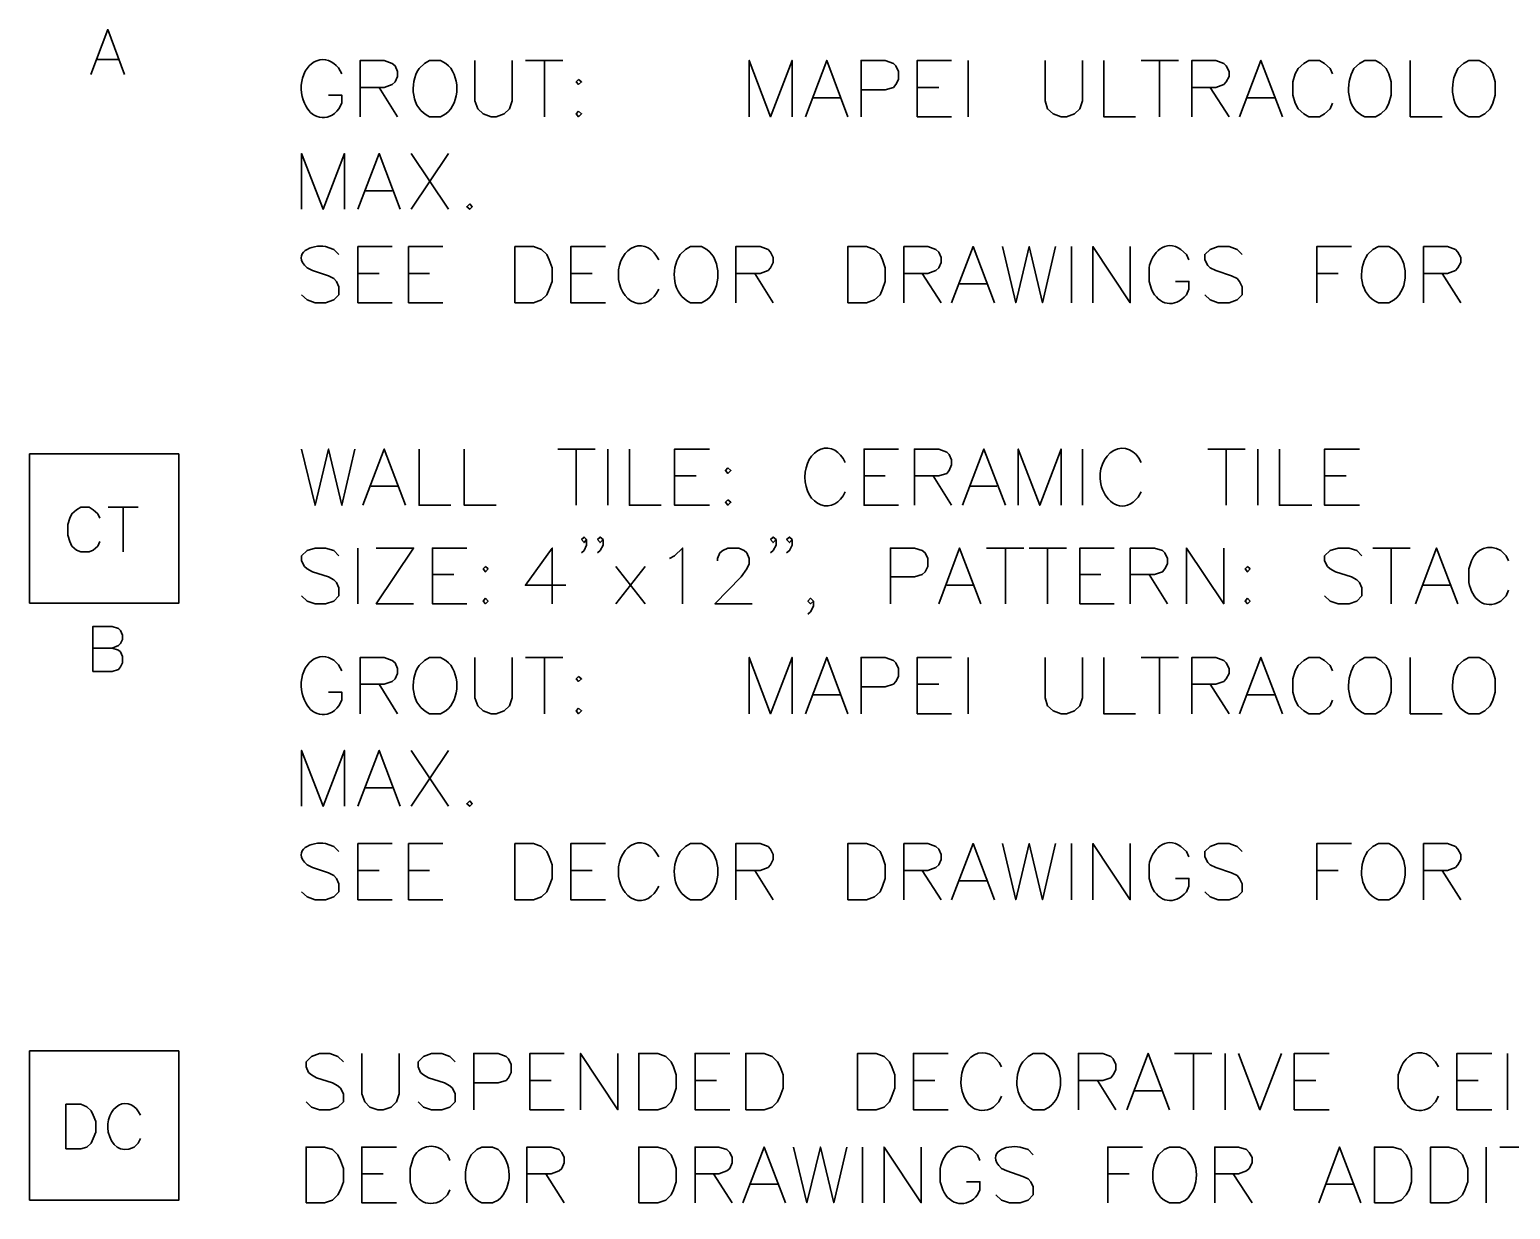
# Model space of a CAD drawing. Header units: inches. Extents: x 5 to 516, y -193 to 129.
# Drawn here: x 459.18 to 472.41, y 58.32 to 68.86 of the extents above; entities that cross this region are included whole.
import ezdxf

# ---------------------------------------------------------------- set-up
doc = ezdxf.new("R2010")
doc.units = ezdxf.units.IN
doc.header["$MEASUREMENT"] = 0
doc.layers.add('PDF9_Geometry', color=7, linetype='Continuous')

msp = doc.modelspace()

# ---------------------------------------------------------------- linework, layer by layer
at = {"layer": 'PDF9_Geometry', "lineweight": 35}
for points in [[(459.7250648, 68.4583326), (459.8761759, 68.8583325), (460.027287, 68.4583326)], [(459.7828447, 68.5916695), (459.9739558, 68.5916695)], [(462.133955, 68.0805566), (462.133955, 68.5827788), (462.3472883, 68.5827788), (462.4183994, 68.5561121), (462.4450661, 68.5338899), (462.4672883, 68.485001), (462.4672883, 68.4405566), (462.4450661, 68.3916677), (462.4183994, 68.3694455), (462.3472883, 68.3427788), (462.133955, 68.3427788)], [(462.8983991, 68.5561143), (462.8495102, 68.582781), (462.7517325, 68.582781), (462.707288, 68.5561143), (462.6583991, 68.5116699)], [(463.1561763, 68.582781), (463.1561763, 68.222781), (463.1828429, 68.1516699), (463.2317318, 68.1072254), (463.3028429, 68.0805588), (463.3472874, 68.0805588), (463.4183985, 68.1072254), (463.4672874, 68.1516699), (463.4895096, 68.222781), (463.4895096, 68.582781)], [(463.6095092, 68.582781), (463.9428425, 68.582781)], [(463.7784003, 68.582781), (463.7784003, 68.0805588)], [(465.6095091, 68.0805566), (465.6095091, 68.5827788), (465.8006202, 68.0805566), (465.9917313, 68.5827788), (465.9917313, 68.0805566)], [(466.1117335, 68.0805566), (466.3028446, 68.5827788), (466.4895112, 68.0805566)], [(466.609509, 68.0805566), (466.609509, 68.5827788), (466.8228424, 68.5827788), (466.8983979, 68.5561121), (466.9206201, 68.5338899), (466.9428424, 68.485001), (466.9428424, 68.4138899), (466.9206201, 68.3694455), (466.8983979, 68.3427788), (466.8228424, 68.3205566), (466.609509, 68.3205566)], [(467.4184001, 68.0805566), (467.1117334, 68.0805566), (467.1117334, 68.5827788), (467.4184001, 68.5827788)], [(467.5650664, 68.582781), (467.5650664, 68.0805588)], [(468.2539543, 68.582781), (468.2539543, 68.222781), (468.2761765, 68.1516699), (468.3250654, 68.1072254), (468.3961765, 68.0805588), (468.4450654, 68.0805588), (468.5161765, 68.1072254), (468.5650654, 68.1516699), (468.5872876, 68.222781), (468.5872876, 68.582781)], [(468.7784, 68.582781), (468.7784, 68.0805588), (469.0628444, 68.0805588)], [(469.1117333, 68.582781), (469.4450666, 68.582781)], [(469.2761756, 68.582781), (469.2761756, 68.0805588)], [(469.5650662, 68.0805566), (469.5650662, 68.5827788), (469.7783996, 68.5827788), (469.8495107, 68.5561121), (469.8717329, 68.5338899), (469.8983996, 68.485001), (469.8983996, 68.4405566), (469.8717329, 68.3916677), (469.8495107, 68.3694455), (469.7783996, 68.3427788), (469.5650662, 68.3427788)], [(469.9917336, 68.0805566), (470.1828447, 68.5827788), (470.3739558, 68.0805566)], [(470.8228425, 68.4627813), (470.8006203, 68.5116702), (470.7517314, 68.5561147), (470.707287, 68.5827813), (470.6095092, 68.5827813), (470.5650647, 68.5561147), (470.5161759, 68.5116702), (470.4895092, 68.4627813), (470.467287, 68.3916702), (470.467287, 68.2716702), (470.4895092, 68.2005591), (470.5161759, 68.1516703), (470.5650647, 68.1072258), (470.6095092, 68.0805591), (470.707287, 68.0805591), (470.7517314, 68.1072258), (470.8006203, 68.1516703), (470.8228425, 68.2005591)], [(471.1117332, 68.0805588), (471.2050665, 68.0805588), (471.2539554, 68.1072254), (471.3028443, 68.1516699), (471.3250665, 68.2005588), (471.3472887, 68.2716699), (471.3472887, 68.3916699), (471.3250665, 68.462781), (471.3028443, 68.5116699), (471.2539554, 68.5561143), (471.2050665, 68.582781), (471.1117332, 68.582781), (471.0628443, 68.5561143), (471.0139554, 68.5116699)], [(471.516177, 68.582781), (471.516177, 68.0805588), (471.8006214, 68.0805588)], [(472.0406204, 68.0805588), (472.1339537, 68.0805588), (472.1828426, 68.1072254), (472.2317315, 68.1516699), (472.2539537, 68.2005588), (472.2761759, 68.2716699), (472.2761759, 68.3916699), (472.2539537, 68.462781), (472.2317315, 68.5116699), (472.1828426, 68.5561143), (472.1339537, 68.582781), (472.0406204, 68.582781), (471.9917315, 68.5561143), (471.9428426, 68.5116699)], [(462.3028438, 68.3427817), (462.4672882, 68.0805595)], [(467.1117334, 68.3427817), (467.3028445, 68.3427817)], [(469.7295085, 68.3427817), (469.8983974, 68.0805595)], [(461.9428438, 68.1516703), (461.9695105, 68.2005591), (461.9695105, 68.2716702), (461.8495105, 68.2716702)], [(466.1828439, 68.2494477), (466.4183995, 68.2494477)], [(470.0628418, 68.2494477), (470.3028418, 68.2494477)], [(462.7517325, 68.0805588), (462.8495102, 68.0805588), (462.8983991, 68.1072254)], [(461.6095093, 67.2538875), (461.6095093, 67.7516652), (461.8006204, 67.2538875), (461.9917315, 67.7516652), (461.9917315, 67.2538875)], [(462.1117337, 67.2538875), (462.3028448, 67.7516652), (462.4895114, 67.2538875)], [(462.5872879, 67.7516721), (462.9206213, 67.2538943)], [(462.9206213, 67.7516721), (462.5872879, 67.2538943)], [(462.1828442, 67.4183388), (462.4183997, 67.4183388)], [(461.9428426, 66.8494459), (461.8983982, 66.8938904), (461.8228426, 66.920557)], [(462.4184003, 66.4183388), (462.1117337, 66.4183388), (462.1117337, 66.920561), (462.4184003, 66.920561)], [(462.8717333, 66.4183388), (462.5650666, 66.4183388), (462.5650666, 66.920561), (462.8717333, 66.920561)], [(464.3250664, 66.4183388), (464.0139553, 66.4183388), (464.0139553, 66.920561), (464.3250664, 66.920561)], [(465.2317323, 66.8938875), (465.1828435, 66.9205541), (465.0850657, 66.9205541), (465.0406212, 66.8938875), (464.9917324, 66.849443)], [(465.4895095, 66.4183388), (465.4895095, 66.920561), (465.7072872, 66.920561), (465.7783983, 66.8938944), (465.8006206, 66.8716721), (465.8228428, 66.8227832), (465.8228428, 66.7783388), (465.8006206, 66.7294499), (465.7783983, 66.7072277), (465.7072872, 66.680561), (465.4895095, 66.680561)], [(466.9917338, 66.4183388), (466.9917338, 66.920561), (467.2050671, 66.920561), (467.2761782, 66.8938944), (467.3028449, 66.8716721), (467.3250671, 66.8227832), (467.3250671, 66.7783388), (467.3028449, 66.7294499), (467.2761782, 66.7072277), (467.2050671, 66.680561), (466.9917338, 66.680561)], [(467.4183989, 66.4183388), (467.60951, 66.920561), (467.8006211, 66.4183388)], [(467.8717341, 66.9205541), (467.9917341, 66.418332), (468.1117341, 66.9205541), (468.2317341, 66.418332), (468.3472896, 66.9205541)], [(468.4895093, 66.9205541), (468.4895093, 66.418332)], [(468.6806217, 66.4183388), (468.6806217, 66.920561), (469.013955, 66.4183388), (469.013955, 66.920561)], [(469.5384007, 66.8005545), (469.5161784, 66.8494434), (469.4672896, 66.8938878)], [(470.0139549, 66.8494459), (469.9695105, 66.8938904), (469.8983994, 66.920557), (469.8006216, 66.920557), (469.7295105, 66.8938904), (469.6806216, 66.8494459), (469.6806216, 66.800557), (469.7072883, 66.7516682), (469.7295105, 66.7294459), (469.7783994, 66.7072237), (469.9206216, 66.6583348), (469.9695105, 66.6361126), (469.9917327, 66.6094459), (470.0139549, 66.5605571), (470.0139549, 66.489446), (469.9695105, 66.4450015), (469.8983994, 66.4183348), (469.8006216, 66.4183348), (469.7295105, 66.4450015), (469.6806216, 66.489446)], [(470.6806216, 66.4183388), (470.6806216, 66.920561), (470.9917327, 66.920561)], [(471.373955, 66.8938875), (471.3250661, 66.9205541), (471.2317328, 66.9205541), (471.1828439, 66.8938875), (471.133955, 66.849443)], [(471.6361766, 66.4183388), (471.6361766, 66.920561), (471.8495099, 66.920561), (471.920621, 66.8938944), (471.9428433, 66.8716721), (471.9695099, 66.8227832), (471.9695099, 66.7783388), (471.9428433, 66.7294499), (471.920621, 66.7072277), (471.8495099, 66.680561), (471.6361766, 66.680561)], [(461.6583982, 66.7294459), (461.7072871, 66.7072237), (461.8495093, 66.6583348), (461.8983982, 66.6361126), (461.9206204, 66.6094459), (461.9428426, 66.5605571), (461.9428426, 66.489446), (461.8983982, 66.4450015), (461.8228426, 66.4183348), (461.7295093, 66.4183348), (461.6583982, 66.4450015), (461.6095093, 66.489446)], [(469.1828451, 66.7294434), (469.1828451, 66.6094434), (469.2050674, 66.5383323)], [(462.1117337, 66.6805549), (462.3028448, 66.6805549)], [(462.5650666, 66.6805549), (462.7517333, 66.6805549)], [(464.0139553, 66.6805549), (464.2050664, 66.6805549)], [(465.6584005, 66.6805549), (465.822845, 66.4183327)], [(467.156176, 66.6805549), (467.3250649, 66.4183327)], [(467.4895094, 66.5872208), (467.7295093, 66.5872208)], [(469.5161784, 66.4894434), (469.5384007, 66.5383323), (469.5384007, 66.6094434), (469.4184007, 66.6094434)], [(470.6806216, 66.6805549), (470.8717327, 66.6805549)], [(471.8006211, 66.6805549), (471.96951, 66.4183327)], [(465.0850657, 66.418332), (465.1828435, 66.418332), (465.2317323, 66.4449986)], [(471.2317328, 66.418332), (471.3250661, 66.418332), (471.373955, 66.4449986)], [(461.6095093, 65.1116711), (461.7295093, 64.6094489), (461.8495093, 65.1116711), (461.9695093, 64.6094489), (462.0850648, 65.1116711)], [(462.1561763, 64.6094468), (462.3472874, 65.111669), (462.5383985, 64.6094468)], [(462.6584007, 65.1116711), (462.6584007, 64.6094489), (462.9428451, 64.6094489)], [(463.0628422, 65.1116711), (463.0628422, 64.6094489), (463.3472866, 64.6094489)], [(463.8983999, 65.1116711), (464.2317332, 65.1116711)], [(464.0628422, 65.1116711), (464.0628422, 64.6094489)], [(464.3472886, 65.1116711), (464.3472886, 64.6094489)], [(464.5384009, 65.1116711), (464.5384009, 64.6094489), (464.8228454, 64.6094489)], [(465.2539536, 64.6094468), (464.9428425, 64.6094468), (464.9428425, 65.111669), (465.2539536, 65.111669)], [(466.9428435, 64.6094468), (466.6361769, 64.6094468), (466.6361769, 65.111669), (466.9428435, 65.111669)], [(467.0850656, 64.6094468), (467.0850656, 65.111669), (467.3028433, 65.111669), (467.3739544, 65.0850023), (467.3961767, 65.0627801), (467.4183989, 65.0138912), (467.4183989, 64.9694468), (467.3961767, 64.9205579), (467.3739544, 64.8938912), (467.3028433, 64.871669), (467.0850656, 64.871669)], [(467.5161772, 64.6094468), (467.7072883, 65.111669), (467.8983994, 64.6094468)], [(468.013955, 64.6094468), (468.013955, 65.111669), (468.2050661, 64.6094468), (468.3961772, 65.111669), (468.3961772, 64.6094468)], [(468.5872876, 65.1116711), (468.5872876, 64.6094489)], [(469.7072872, 65.1116711), (470.0406205, 65.1116711)], [(469.871734, 65.1116711), (469.871734, 64.6094489)], [(470.1561759, 65.1116711), (470.1561759, 64.6094489)], [(470.3472882, 65.1116711), (470.3472882, 64.6094489), (470.6361771, 64.6094489)], [(471.0628431, 64.6094468), (470.751732, 64.6094468), (470.751732, 65.111669), (471.0628431, 65.111669)], [(464.9428425, 64.8716719), (465.1339536, 64.8716719)], [(466.6361769, 64.8716719), (466.8228435, 64.8716719)], [(467.2539544, 64.8716719), (467.4183988, 64.6094497)], [(470.751732, 64.8716719), (470.9428431, 64.8716719)], [(462.2317333, 64.7783378), (462.4672889, 64.7783378)], [(467.5872877, 64.7783378), (467.8228432, 64.7783378)], [(469.0406222, 64.636116), (469.0850666, 64.6805604), (469.1117333, 64.7294493)], [(459.8050661, 64.4938869), (459.7872883, 64.5338869), (459.7472883, 64.5694424), (459.7117327, 64.5916647), (459.6361772, 64.5916647), (459.5961772, 64.5694424), (459.5561772, 64.5338869), (459.5383994, 64.4938869), (459.5206216, 64.4361091), (459.5206216, 64.3427758), (459.5383994, 64.284998), (459.5561772, 64.244998), (459.5961772, 64.2094425), (459.6361772, 64.1916647), (459.7117327, 64.1916647), (459.7472883, 64.2094425), (459.7872883, 64.244998), (459.8050661, 64.284998)], [(459.8806231, 64.5916697), (460.1472897, 64.5916697)], [(460.0139555, 64.5916697), (460.0139555, 64.1916697)], [(464.1561762, 64.302779), (464.133954, 64.2761124), (464.1117318, 64.302779), (464.133954, 64.3250013), (464.1561762, 64.302779), (464.1561762, 64.2538902), (464.133954, 64.2050013), (464.1117318, 64.182779)], [(464.3028437, 64.302779), (464.276177, 64.2761124), (464.2539548, 64.302779), (464.276177, 64.3250013), (464.3028437, 64.302779), (464.3028437, 64.2538902), (464.276177, 64.2050013), (464.2539548, 64.182779)], [(465.8495106, 64.302779), (465.822844, 64.2761124), (465.8006217, 64.302779), (465.822844, 64.3250013), (465.8495106, 64.302779), (465.8495106, 64.2538902), (465.822844, 64.2050013), (465.8006217, 64.182779)], [(465.9917338, 64.302779), (465.9695116, 64.2761124), (465.9428449, 64.302779), (465.9695116, 64.3250013), (465.9917338, 64.302779), (465.9917338, 64.2538902), (465.9695116, 64.2050013), (465.9428449, 64.182779)], [(461.9428426, 64.1561138), (461.8983982, 64.2050027), (461.8228426, 64.2272249), (461.7295093, 64.2272249), (461.6583982, 64.2050027), (461.6095093, 64.1561138), (461.6095093, 64.1116694), (461.636176, 64.0627805), (461.6583982, 64.0405583), (461.7072871, 64.0138916), (461.8495093, 63.9694472), (461.8983982, 63.9427805), (461.9206204, 63.9205583), (461.9428426, 63.8716694), (461.9428426, 63.8005583), (461.8983982, 63.7516694), (461.8228426, 63.7294472), (461.7295093, 63.7294472), (461.6583982, 63.7516694), (461.6095093, 63.8005583)], [(462.1117337, 64.227222), (462.1117337, 63.7294443)], [(462.6095093, 63.7294465), (462.2761759, 63.7294465), (462.6095093, 64.2272242), (462.2761759, 64.2272242)], [(463.085067, 63.7294465), (462.7784003, 63.7294465), (462.7784003, 64.2272242), (463.085067, 64.2272242)], [(463.8495107, 63.7294443), (463.8495107, 64.227222), (463.6095107, 63.8938887), (463.9695107, 63.8938887)], [(464.8983998, 64.133888), (464.9428443, 64.1561102), (465.0139554, 64.2272213), (465.0139554, 63.7294436)], [(465.3250672, 64.1116712), (465.3250672, 64.1338934), (465.3472894, 64.1827823), (465.3739561, 64.2050045), (465.4184005, 64.2272267), (465.5161783, 64.2272267), (465.5650672, 64.2050045), (465.5872894, 64.1827823), (465.6095116, 64.1338934), (465.6095116, 64.0850045), (465.5872894, 64.0405601), (465.5384005, 63.969449), (465.302845, 63.729449), (465.6361783, 63.729449)], [(466.8717341, 63.7294465), (466.8717341, 64.2272242), (467.0850675, 64.2272242), (467.1561786, 64.205002), (467.1828452, 64.1827798), (467.2050675, 64.1338909), (467.2050675, 64.0627798), (467.1828452, 64.0138909), (467.1561786, 63.9916687), (467.0850675, 63.9694465), (466.8717341, 63.9694465)], [(467.3028435, 63.7294465), (467.4895102, 64.2272242), (467.6806213, 63.7294465)], [(467.7295086, 64.227222), (468.0628419, 64.227222)], [(467.8983997, 64.227222), (467.8983997, 63.7294443)], [(468.1117334, 64.227222), (468.4450667, 64.227222)], [(468.2761756, 64.227222), (468.2761756, 63.7294443)], [(468.871733, 63.7294465), (468.5650663, 63.7294465), (468.5650663, 64.2272242), (468.871733, 64.2272242)], [(469.013955, 63.7294465), (469.013955, 64.2272242), (469.2317328, 64.2272242), (469.3028439, 64.205002), (469.3250661, 64.1827798), (469.3472883, 64.1338909), (469.3472883, 64.085002), (469.3250661, 64.0405576), (469.3028439, 64.0138909), (469.2317328, 63.9916687), (469.013955, 63.9916687)], [(469.5161771, 63.7294465), (469.5161771, 64.2272242), (469.8495104, 63.7294465), (469.8495104, 64.2272242)], [(471.0850653, 64.1561138), (471.0406209, 64.2050027), (470.9695098, 64.2272249), (470.871732, 64.2272249), (470.8006209, 64.2050027), (470.751732, 64.1561138), (470.751732, 64.1116694), (470.7783987, 64.0627805), (470.8006209, 64.0405583), (470.8495098, 64.0138916), (470.991732, 63.9694472), (471.0406209, 63.9427805), (471.0628431, 63.9205583), (471.0850653, 63.8716694), (471.0850653, 63.8005583), (471.0406209, 63.7516694), (470.9695098, 63.7294472), (470.871732, 63.7294472), (470.8006209, 63.7516694), (470.751732, 63.8005583)], [(471.1828437, 64.227222), (471.516177, 64.227222)], [(471.3472882, 64.227222), (471.3472882, 63.7294443)], [(471.5650661, 63.7294465), (471.7517328, 64.2272242), (471.9428439, 63.7294465)], [(472.396175, 64.1116712), (472.3739528, 64.1561156), (472.3250639, 64.2050045)], [(464.418399, 64.0627798), (464.6806213, 63.7294465)], [(464.6806219, 64.0627798), (464.4183997, 63.7294465)], [(472.0628417, 64.1116712), (472.0406195, 64.0405601), (472.0406195, 63.9205601)], [(462.7784003, 63.9916716), (462.9695114, 63.9916716)], [(468.5650663, 63.9916716), (468.751733, 63.9916716)], [(469.1828438, 63.9916716), (469.3472882, 63.7294494)], [(467.373954, 63.8938887), (467.6095095, 63.8938887)], [(471.6361766, 63.8938887), (471.8717322, 63.8938887)], [(472.3250639, 63.7516712), (472.3739528, 63.8005601), (472.396175, 63.849449)], [(466.1828439, 63.7516723), (466.1561773, 63.7294501), (466.1339551, 63.7516723), (466.1561773, 63.778339), (466.1828439, 63.7516723), (466.1828439, 63.7072279), (466.1561773, 63.658339), (466.1339551, 63.6361168)], [(459.7428419, 63.1249995), (459.7428419, 63.5249995), (459.9161752, 63.5249995), (459.973953, 63.5072217), (459.9917307, 63.4894439), (460.0095085, 63.4494439), (460.0095085, 63.409444), (459.9917307, 63.3738884), (459.973953, 63.3561106), (459.9161752, 63.3338884), (459.7428419, 63.3338884)], [(459.9161772, 63.3338935), (459.9739549, 63.3161157), (459.9917327, 63.2983379), (460.0095105, 63.2583379), (460.0095105, 63.2005601), (459.9917327, 63.1650046), (459.9739549, 63.1427824), (459.9161772, 63.1250046), (459.7428438, 63.1250046)], [(462.133955, 62.7472236), (462.133955, 63.2494458), (462.3472883, 63.2494458), (462.4183994, 63.2227791), (462.4450661, 63.2005569), (462.4672883, 63.151668), (462.4672883, 63.1072236), (462.4450661, 63.0583347), (462.4183994, 63.0361124), (462.3472883, 63.0094458), (462.133955, 63.0094458)], [(462.8983991, 63.2227813), (462.8495102, 63.2494479), (462.7517325, 63.2494479), (462.707288, 63.2227813), (462.6583991, 63.1783368)], [(463.1561763, 63.2494479), (463.1561763, 62.889448), (463.1828429, 62.8183369), (463.2317318, 62.7738924), (463.3028429, 62.7472257), (463.3472874, 62.7472257), (463.4183985, 62.7738924), (463.4672874, 62.8183369), (463.4895096, 62.889448), (463.4895096, 63.2494479)], [(463.6095092, 63.2494479), (463.9428425, 63.2494479)], [(463.7784003, 63.2494479), (463.7784003, 62.7472257)], [(465.6095091, 62.7472236), (465.6095091, 63.2494458), (465.8006202, 62.7472236), (465.9917313, 63.2494458), (465.9917313, 62.7472236)], [(466.1117335, 62.7472236), (466.3028446, 63.2494458), (466.4895112, 62.7472236)], [(466.609509, 62.7472236), (466.609509, 63.2494458), (466.8228424, 63.2494458), (466.8983979, 63.2227791), (466.9206201, 63.2005569), (466.9428424, 63.151668), (466.9428424, 63.0805569), (466.9206201, 63.0361124), (466.8983979, 63.0094458), (466.8228424, 62.9872236), (466.609509, 62.9872236)], [(467.4184001, 62.7472236), (467.1117334, 62.7472236), (467.1117334, 63.2494458), (467.4184001, 63.2494458)], [(467.5650664, 63.2494479), (467.5650664, 62.7472257)], [(468.2539543, 63.2494479), (468.2539543, 62.889448), (468.2761765, 62.8183369), (468.3250654, 62.7738924), (468.3961765, 62.7472257), (468.4450654, 62.7472257), (468.5161765, 62.7738924), (468.5650654, 62.8183369), (468.5872876, 62.889448), (468.5872876, 63.2494479)], [(468.7784, 63.2494479), (468.7784, 62.7472257), (469.0628444, 62.7472257)], [(469.1117333, 63.2494479), (469.4450666, 63.2494479)], [(469.2761756, 63.2494479), (469.2761756, 62.7472257)], [(469.5650662, 62.7472236), (469.5650662, 63.2494458), (469.7783996, 63.2494458), (469.8495107, 63.2227791), (469.8717329, 63.2005569), (469.8983996, 63.151668), (469.8983996, 63.1072236), (469.8717329, 63.0583347), (469.8495107, 63.0361124), (469.7783996, 63.0094458), (469.5650662, 63.0094458)], [(469.9917336, 62.7472236), (470.1828447, 63.2494458), (470.3739558, 62.7472236)], [(470.8228425, 63.1294483), (470.8006203, 63.1783372), (470.7517314, 63.2227816), (470.707287, 63.2494483), (470.6095092, 63.2494483), (470.5650647, 63.2227816), (470.5161759, 63.1783372), (470.4895092, 63.1294483), (470.467287, 63.0583372), (470.467287, 62.9383372), (470.4895092, 62.8672261), (470.5161759, 62.8183372), (470.5650647, 62.7738928), (470.6095092, 62.7472261), (470.707287, 62.7472261), (470.7517314, 62.7738928), (470.8006203, 62.8183372), (470.8228425, 62.8672261)], [(471.1117332, 62.7472257), (471.2050665, 62.7472257), (471.2539554, 62.7738924), (471.3028443, 62.8183369), (471.3250665, 62.8672257), (471.3472887, 62.9383368), (471.3472887, 63.0583368), (471.3250665, 63.1294479), (471.3028443, 63.1783368), (471.2539554, 63.2227813), (471.2050665, 63.2494479), (471.1117332, 63.2494479), (471.0628443, 63.2227813), (471.0139554, 63.1783368)], [(471.516177, 63.2494479), (471.516177, 62.7472257), (471.8006214, 62.7472257)], [(472.0406204, 62.7472257), (472.1339537, 62.7472257), (472.1828426, 62.7738924), (472.2317315, 62.8183369), (472.2539537, 62.8672257), (472.2761759, 62.9383368), (472.2761759, 63.0583368), (472.2539537, 63.1294479), (472.2317315, 63.1783368), (472.1828426, 63.2227813), (472.1339537, 63.2494479), (472.0406204, 63.2494479), (471.9917315, 63.2227813), (471.9428426, 63.1783368)], [(462.3028438, 63.0094487), (462.4672882, 62.7472265)], [(467.1117334, 63.0094487), (467.3028445, 63.0094487)], [(469.7295085, 63.0094487), (469.8983974, 62.7472265)], [(461.9428438, 62.8183372), (461.9695105, 62.8672261), (461.9695105, 62.9383372), (461.8495105, 62.9383372)], [(466.1828439, 62.9161146), (466.4183995, 62.9161146)], [(470.0628418, 62.9161146), (470.3028418, 62.9161146)], [(462.7517325, 62.7472257), (462.8495102, 62.7472257), (462.8983991, 62.7738924)], [(461.6095093, 61.9205544), (461.6095093, 62.4183322), (461.8006204, 61.9205544), (461.9917315, 62.4183322), (461.9917315, 61.9205544)], [(462.1117337, 61.9205544), (462.3028448, 62.4183322), (462.4895114, 61.9205544)], [(462.5872879, 62.418339), (462.9206213, 61.9205613)], [(462.9206213, 62.418339), (462.5872879, 61.9205613)], [(462.1828442, 62.0850057), (462.4183997, 62.0850057)], [(461.9428426, 61.5161129), (461.8983982, 61.5605573), (461.8228426, 61.587224)], [(462.4184003, 61.0850058), (462.1117337, 61.0850058), (462.1117337, 61.587228), (462.4184003, 61.587228)], [(462.8717333, 61.0850058), (462.5650666, 61.0850058), (462.5650666, 61.587228), (462.8717333, 61.587228)], [(464.3250664, 61.0850058), (464.0139553, 61.0850058), (464.0139553, 61.587228), (464.3250664, 61.587228)], [(465.2317323, 61.5605544), (465.1828435, 61.5872211), (465.0850657, 61.5872211), (465.0406212, 61.5605544), (464.9917324, 61.51611)], [(465.4895095, 61.0850058), (465.4895095, 61.587228), (465.7072872, 61.587228), (465.7783983, 61.5605613), (465.8006206, 61.5383391), (465.8228428, 61.4894502), (465.8228428, 61.4450058), (465.8006206, 61.3961169), (465.7783983, 61.3738947), (465.7072872, 61.347228), (465.4895095, 61.347228)], [(466.9917338, 61.0850058), (466.9917338, 61.587228), (467.2050671, 61.587228), (467.2761782, 61.5605613), (467.3028449, 61.5383391), (467.3250671, 61.4894502), (467.3250671, 61.4450058), (467.3028449, 61.3961169), (467.2761782, 61.3738947), (467.2050671, 61.347228), (466.9917338, 61.347228)], [(467.4183989, 61.0850058), (467.60951, 61.587228), (467.8006211, 61.0850058)], [(467.8717341, 61.5872211), (467.9917341, 61.0849989), (468.1117341, 61.5872211), (468.2317341, 61.0849989), (468.3472896, 61.5872211)], [(468.4895093, 61.5872211), (468.4895093, 61.0849989)], [(468.6806217, 61.0850058), (468.6806217, 61.587228), (469.013955, 61.0850058), (469.013955, 61.587228)], [(469.5384007, 61.4672215), (469.5161784, 61.5161104), (469.4672896, 61.5605548)], [(470.0139549, 61.5161129), (469.9695105, 61.5605573), (469.8983994, 61.587224), (469.8006216, 61.587224), (469.7295105, 61.5605573), (469.6806216, 61.5161129), (469.6806216, 61.467224), (469.7072883, 61.4183351), (469.7295105, 61.3961129), (469.7783994, 61.3738907), (469.9206216, 61.3250018), (469.9695105, 61.3027796), (469.9917327, 61.2761129), (470.0139549, 61.227224), (470.0139549, 61.1561129), (469.9695105, 61.1116685), (469.8983994, 61.0850018), (469.8006216, 61.0850018), (469.7295105, 61.1116685), (469.6806216, 61.1561129)], [(470.6806216, 61.0850058), (470.6806216, 61.587228), (470.9917327, 61.587228)], [(471.373955, 61.5605544), (471.3250661, 61.5872211), (471.2317328, 61.5872211), (471.1828439, 61.5605544), (471.133955, 61.51611)], [(471.6361766, 61.0850058), (471.6361766, 61.587228), (471.8495099, 61.587228), (471.920621, 61.5605613), (471.9428433, 61.5383391), (471.9695099, 61.4894502), (471.9695099, 61.4450058), (471.9428433, 61.3961169), (471.920621, 61.3738947), (471.8495099, 61.347228), (471.6361766, 61.347228)], [(461.6583982, 61.3961129), (461.7072871, 61.3738907), (461.8495093, 61.3250018), (461.8983982, 61.3027796), (461.9206204, 61.2761129), (461.9428426, 61.227224), (461.9428426, 61.1561129), (461.8983982, 61.1116685), (461.8228426, 61.0850018), (461.7295093, 61.0850018), (461.6583982, 61.1116685), (461.6095093, 61.1561129)], [(462.1117337, 61.3472218), (462.3028448, 61.3472218)], [(462.5650666, 61.3472218), (462.7517333, 61.3472218)], [(464.0139553, 61.3472218), (464.2050664, 61.3472218)], [(465.6584005, 61.3472218), (465.822845, 61.0849996)], [(467.156176, 61.3472218), (467.3250649, 61.0849996)], [(469.1828451, 61.3961104), (469.1828451, 61.2761104), (469.2050674, 61.2049993)], [(469.5161784, 61.1561104), (469.5384007, 61.2049993), (469.5384007, 61.2761104), (469.4184007, 61.2761104)], [(470.6806216, 61.3472218), (470.8717327, 61.3472218)], [(471.8006211, 61.3472218), (471.96951, 61.0849996)], [(467.4895094, 61.2538878), (467.7295093, 61.2538878)], [(465.0850657, 61.0849989), (465.1828435, 61.0849989), (465.2317323, 61.1116656)], [(471.2317328, 61.0849989), (471.3250661, 61.0849989), (471.373955, 61.1116656)], [(461.9828455, 59.6361126), (461.9339566, 59.6850015), (461.8628455, 59.7116682), (461.7695122, 59.7116682), (461.6984011, 59.6850015), (461.6495122, 59.6361126), (461.6495122, 59.5916682), (461.6717344, 59.5427793), (461.6984011, 59.5205571), (461.7428455, 59.4938904), (461.8850678, 59.449446), (461.9339566, 59.4227793), (461.9561789, 59.4005571), (461.9828455, 59.3516682), (461.9828455, 59.2805571), (461.9339566, 59.2316682), (461.8628455, 59.209446), (461.7695122, 59.209446), (461.6984011, 59.2316682), (461.6495122, 59.2805571)], [(462.1472878, 59.7116696), (462.1472878, 59.3516697), (462.1739545, 59.2805585), (462.2183989, 59.2316697), (462.28951, 59.2094474), (462.3383989, 59.2094474), (462.40951, 59.2316697), (462.4583989, 59.2805585), (462.4806211, 59.3516697), (462.4806211, 59.7116696)], [(462.9828455, 59.6361126), (462.9339566, 59.6850015), (462.8628455, 59.7116682), (462.7695121, 59.7116682), (462.698401, 59.6850015), (462.6495122, 59.6361126), (462.6495122, 59.5916682), (462.6717344, 59.5427793), (462.698401, 59.5205571), (462.7428455, 59.4938904), (462.8850677, 59.449446), (462.9339566, 59.4227793), (462.9561788, 59.4005571), (462.9828455, 59.3516682), (462.9828455, 59.2805571), (462.9339566, 59.2316682), (462.8628455, 59.209446), (462.7695121, 59.209446), (462.698401, 59.2316682), (462.6495122, 59.2805571)], [(463.1472877, 59.2094453), (463.1472877, 59.7116675), (463.3650655, 59.7116675), (463.4361766, 59.6850008), (463.4583988, 59.6627786), (463.4806211, 59.6138897), (463.4806211, 59.5427786), (463.4583988, 59.4938897), (463.4361766, 59.4716675), (463.3650655, 59.4494453), (463.1472877, 59.4494453)], [(463.9561788, 59.2094453), (463.6495121, 59.2094453), (463.6495121, 59.7116675), (463.9561788, 59.7116675)], [(464.102845, 59.2094453), (464.102845, 59.7116675), (464.4361784, 59.2094453), (464.4361784, 59.7116675)], [(465.4361774, 59.2094453), (465.1250663, 59.2094453), (465.1250663, 59.7116675), (465.4361774, 59.7116675)], [(467.3872881, 59.2094453), (467.076177, 59.2094453), (467.076177, 59.7116675), (467.3872881, 59.7116675)], [(468.2895097, 59.685003), (468.2450652, 59.7116696), (468.1472875, 59.7116696), (468.102843, 59.685003), (468.0539541, 59.6361141)], [(468.5517335, 59.2094453), (468.5517335, 59.7116675), (468.7695113, 59.7116675), (468.8406224, 59.6850008), (468.8628446, 59.6627786), (468.8850668, 59.6138897), (468.8850668, 59.5650008), (468.8628446, 59.5205564), (468.8406224, 59.4938897), (468.7695113, 59.4716675), (468.5517335, 59.4716675)], [(468.9828451, 59.2094453), (469.1739562, 59.7116675), (469.3650673, 59.2094453)], [(469.4095102, 59.7116696), (469.7428436, 59.7116696)], [(469.578399, 59.7116696), (469.578399, 59.2094474)], [(469.8628432, 59.7116696), (469.8628432, 59.2094474)], [(469.9828451, 59.7116696), (470.1739562, 59.2094474), (470.3650673, 59.7116696)], [(470.7917318, 59.2094453), (470.4806207, 59.2094453), (470.4806207, 59.7116675), (470.7917318, 59.7116675)], [(471.7695113, 59.59167), (471.7428446, 59.6361144), (471.6984002, 59.6850033)], [(472.2450647, 59.2094453), (471.9339536, 59.2094453), (471.9339536, 59.7116675), (472.2450647, 59.7116675)], [(472.3872865, 59.7116696), (472.3872865, 59.2094474)], [(471.436178, 59.59167), (471.4095113, 59.5205589), (471.4095113, 59.4005589)], [(463.6495121, 59.4716704), (463.8406232, 59.4716704)], [(465.1250663, 59.4716704), (465.3161774, 59.4716704)], [(467.076177, 59.4716704), (467.2672881, 59.4716704)], [(468.72062, 59.4716704), (468.8850645, 59.2094482)], [(470.4806207, 59.4716704), (470.6717318, 59.4716704)], [(471.9339536, 59.4716704), (472.1250647, 59.4716704)], [(467.7917322, 59.23167), (467.8406211, 59.2805589), (467.8628433, 59.3294478)], [(469.0539534, 59.3783363), (469.2895089, 59.3783363)], [(471.6984002, 59.23167), (471.7428446, 59.2805589), (471.7695113, 59.3294478)], [(468.1472875, 59.2094474), (468.2450652, 59.2094474), (468.2895097, 59.2316697)], [(460.1117314, 58.8761094), (460.147287, 58.911665), (460.1695092, 58.951665)], [(462.4583989, 58.3783364), (462.1472878, 58.3783364), (462.1472878, 58.8761141), (462.4583989, 58.8761141)], [(463.3650671, 58.8538897), (463.3161782, 58.876112), (463.2184005, 58.876112), (463.173956, 58.8538897), (463.1250671, 58.8050008)], [(463.6228443, 58.3783364), (463.6228443, 58.8761141), (463.840622, 58.8761141), (463.9117331, 58.8538919), (463.9339554, 58.8272252), (463.9561776, 58.7827808), (463.9561776, 58.7338919), (463.9339554, 58.685003), (463.9117331, 58.6627808), (463.840622, 58.6361141), (463.6228443, 58.6361141)], [(465.1250663, 58.3783364), (465.1250663, 58.8761141), (465.3383996, 58.8761141), (465.4095107, 58.8538919), (465.4361774, 58.8272252), (465.4583996, 58.7827808), (465.4583996, 58.7338919), (465.4361774, 58.685003), (465.4095107, 58.6627808), (465.3383996, 58.6361141), (465.1250663, 58.6361141)], [(465.5517337, 58.3783364), (465.7428448, 58.8761141), (465.9339559, 58.3783364)], [(466.0050666, 58.876112), (466.1250666, 58.3783342), (466.2450666, 58.876112), (466.3650666, 58.3783342), (466.4806222, 58.876112)], [(466.6228441, 58.876112), (466.6228441, 58.3783342)], [(466.8139542, 58.3783364), (466.8139542, 58.8761141), (467.1472875, 58.3783364), (467.1472875, 58.8761141)], [(467.6717332, 58.7561123), (467.649511, 58.8050012), (467.6006221, 58.8538901)], [(468.1472875, 58.8050037), (468.102843, 58.8538926), (468.0317319, 58.8761148)], [(468.8139541, 58.3783364), (468.8139541, 58.8761141), (469.1250652, 58.8761141)], [(469.5072876, 58.8538897), (469.4583987, 58.876112), (469.3650654, 58.876112), (469.3161765, 58.8538897), (469.2672876, 58.8050008)], [(469.7695114, 58.3783364), (469.7695114, 58.8761141), (469.9828447, 58.8761141), (470.0539558, 58.8538919), (470.0761781, 58.8272252), (470.1028447, 58.7827808), (470.1028447, 58.7338919), (470.0761781, 58.685003), (470.0539558, 58.6627808), (469.9828447, 58.6361141), (469.7695114, 58.6361141)], [(470.6983986, 58.3783364), (470.8850653, 58.8761141), (471.0761764, 58.3783364)], [(472.1961764, 58.876112), (472.1961764, 58.3783342)], [(472.3161783, 58.876112), (472.6495116, 58.876112)], [(462.1472878, 58.6361127), (462.3383989, 58.6361127)], [(463.791733, 58.6361127), (463.9561775, 58.3783349)], [(465.2895108, 58.6361127), (465.4583997, 58.3783349)], [(467.3161777, 58.6850012), (467.3161777, 58.5650012), (467.3383999, 58.4938901)], [(467.862843, 58.6850037), (467.9117319, 58.6627815), (468.0539541, 58.6138926), (468.102843, 58.5916704), (468.1250652, 58.5650038), (468.1472875, 58.5205593), (468.1472875, 58.4494482), (468.102843, 58.4005593), (468.0317319, 58.3783371), (467.9339541, 58.3783371), (467.862843, 58.4005593), (467.8139541, 58.4494482)], [(468.8139541, 58.6361127), (469.0050652, 58.6361127)], [(469.9339537, 58.6361127), (470.1028425, 58.3783349)], [(462.8628429, 58.4005568), (462.9117318, 58.4494457), (462.9339541, 58.4938901)], [(465.6228442, 58.5427786), (465.8628441, 58.5427786)], [(467.649511, 58.4494457), (467.6717332, 58.4938901), (467.6717332, 58.5650012), (467.5517332, 58.5650012)], [(470.7695113, 58.5427786), (471.0050669, 58.5427786)], [(463.2184005, 58.3783342), (463.3161782, 58.3783342), (463.3650671, 58.4005564)], [(469.3650654, 58.3783342), (469.4583987, 58.3783342), (469.5072876, 58.4005564)]]:
    msp.add_lwpolyline(points, dxfattribs=at)
for points in [[(464.0850657, 68.4138899), (464.0628435, 68.3916677), (464.0850657, 68.3694455), (464.1117324, 68.3916677)], [(464.0850657, 68.129448), (464.0628435, 68.1072258), (464.0850657, 68.0805591), (464.1117324, 68.1072258)], [(463.1117336, 67.3027789), (463.085067, 67.2761122), (463.1117336, 67.25389), (463.1339559, 67.2761122)], [(463.5161774, 66.4183388), (463.5161774, 66.920561), (463.6806219, 66.920561), (463.751733, 66.8938944), (463.8006218, 66.8494499), (463.8228441, 66.800561), (463.8495107, 66.7294499), (463.8495107, 66.6094499), (463.8228441, 66.5383388), (463.8006218, 66.4894499), (463.751733, 66.4450055), (463.6806219, 66.4183388)], [(466.4895094, 66.4183388), (466.4895094, 66.920561), (466.6583983, 66.920561), (466.7295094, 66.8938944), (466.7783983, 66.8494499), (466.8006205, 66.800561), (466.8228427, 66.7294499), (466.8228427, 66.6094499), (466.8006205, 66.5383388), (466.7783983, 66.4894499), (466.7295094, 66.4450055), (466.6583983, 66.4183388)], [(459.1783978, 63.7338862), (459.1783978, 65.0672195), (460.5117311, 65.0672195), (460.5117311, 63.7338862)], [(465.418399, 64.9427801), (465.3961768, 64.9205579), (465.418399, 64.8938912), (465.4450657, 64.9205579)], [(465.418399, 64.6583382), (465.3961768, 64.636116), (465.418399, 64.6094493), (465.4450657, 64.636116)], [(463.2539546, 64.0627798), (463.2317324, 64.0405576), (463.2539546, 64.0138909), (463.2761768, 64.0405576)], [(470.0628418, 64.0627798), (470.0406196, 64.0405576), (470.0628418, 64.0138909), (470.085064, 64.0405576)], [(463.2539546, 63.7783379), (463.2317324, 63.7516712), (463.2539546, 63.729449), (463.2761768, 63.7516712)], [(470.0628418, 63.7783379), (470.0406196, 63.7516712), (470.0628418, 63.729449), (470.085064, 63.7516712)], [(464.0850657, 63.0805569), (464.0628435, 63.0583347), (464.0850657, 63.0361124), (464.1117324, 63.0583347)], [(464.0850657, 62.796115), (464.0628435, 62.7738928), (464.0850657, 62.7472261), (464.1117324, 62.7738928)], [(463.1117336, 61.9694458), (463.085067, 61.9427792), (463.1117336, 61.920557), (463.1339559, 61.9427792)], [(463.5161774, 61.0850058), (463.5161774, 61.587228), (463.6806219, 61.587228), (463.751733, 61.5605613), (463.8006218, 61.5161169), (463.8228441, 61.467228), (463.8495107, 61.3961169), (463.8495107, 61.2761169), (463.8228441, 61.2050058), (463.8006218, 61.1561169), (463.751733, 61.1116724), (463.6806219, 61.0850058)], [(466.4895094, 61.0850058), (466.4895094, 61.587228), (466.6583983, 61.587228), (466.7295094, 61.5605613), (466.7783983, 61.5161169), (466.8006205, 61.467228), (466.8228427, 61.3961169), (466.8228427, 61.2761169), (466.8006205, 61.2050058), (466.7783983, 61.1561169), (466.7295094, 61.1116724), (466.6583983, 61.0850058)], [(459.1783978, 58.4005532), (459.1783978, 59.7338864), (460.5117311, 59.7338864), (460.5117311, 58.4005532)], [(464.6228442, 59.2094453), (464.6228442, 59.7116675), (464.7917331, 59.7116675), (464.8628442, 59.6850008), (464.9117331, 59.6361119), (464.9339553, 59.5916675), (464.9561775, 59.5205564), (464.9561775, 59.4005564), (464.9339553, 59.3294453), (464.9117331, 59.2805564), (464.8628442, 59.2316675), (464.7917331, 59.2094453)], [(465.5783993, 59.2094453), (465.5783993, 59.7116675), (465.7428437, 59.7116675), (465.8139548, 59.6850008), (465.8628437, 59.6361119), (465.8850659, 59.5916675), (465.9117326, 59.5205564), (465.9117326, 59.4005564), (465.8850659, 59.3294453), (465.8628437, 59.2805564), (465.8139548, 59.2316675), (465.7428437, 59.2094453)], [(466.5783992, 59.2094453), (466.5783992, 59.7116675), (466.7428436, 59.7116675), (466.8139547, 59.6850008), (466.8628436, 59.6361119), (466.8850659, 59.5916675), (466.9117325, 59.5205564), (466.9117325, 59.4005564), (466.8850659, 59.3294453), (466.8628436, 59.2805564), (466.8139547, 59.2316675), (466.7428436, 59.2094453)], [(459.5028426, 58.8583349), (459.5028426, 59.2583349), (459.6361759, 59.2583349), (459.6895092, 59.2361127), (459.7295092, 59.2005571), (459.747287, 59.1605571), (459.7695092, 59.1027793), (459.7695092, 59.009446), (459.747287, 58.9516682), (459.7295092, 58.9116682), (459.6895092, 58.8761127), (459.6361759, 58.8583349)], [(461.6495122, 58.3783364), (461.6495122, 58.8761141), (461.8139566, 58.8761141), (461.8850678, 58.8538919), (461.9339566, 58.805003), (461.9561789, 58.7561141), (461.9828455, 58.685003), (461.9828455, 58.565003), (461.9561789, 58.4938919), (461.9339566, 58.4494475), (461.8850678, 58.4005586), (461.8139566, 58.3783364)], [(464.6228442, 58.3783364), (464.6228442, 58.8761141), (464.7917331, 58.8761141), (464.8628442, 58.8538919), (464.9117331, 58.805003), (464.9339553, 58.7561141), (464.9561775, 58.685003), (464.9561775, 58.565003), (464.9339553, 58.4938919), (464.9117331, 58.4494475), (464.8628442, 58.4005586), (464.7917331, 58.3783364)], [(471.1961765, 58.3783364), (471.1961765, 58.8761141), (471.3650653, 58.8761141), (471.4361764, 58.8538919), (471.4806209, 58.805003), (471.5072875, 58.7561141), (471.5295098, 58.685003), (471.5295098, 58.565003), (471.5072875, 58.4938919), (471.4806209, 58.4494475), (471.4361764, 58.4005586), (471.3650653, 58.3783364)], [(471.6983986, 58.3783364), (471.6983986, 58.8761141), (471.862843, 58.8761141), (471.9339541, 58.8538919), (471.982843, 58.805003), (472.0050652, 58.7561141), (472.0317319, 58.685003), (472.0317319, 58.565003), (472.0050652, 58.4938919), (471.982843, 58.4494475), (471.9339541, 58.4005586), (471.862843, 58.3783364)]]:
    msp.add_lwpolyline(points, close=True, dxfattribs=at)
msp.add_lwpolyline([(462.9339541, 58.7561123), (462.9117318, 58.8050012), (462.8628429, 58.8538901, 0.5085487246), (462.6006207, 58.7561123), (462.5783985, 58.6850012), (462.5783985, 58.5650012)], format="xyb", dxfattribs=at)
for centre, major_axis, ratio, start_param, end_param in [((461.7999471, 68.3378611), (0.0001748, 0.2528432), 0.7713919118, 5.2297938665, 8.4286894686), ((464.6336627, 66.6697288), (-0.0005689, 0.2582422), 0.7503995058, 5.2419556993, 10.4601358796), ((466.3003293, 64.8608458), (-0.0005689, 0.2582457), 0.7503995058, 5.241955679, 10.4601358424), ((468.9400252, 64.869849), (0.0089386, 0.2484404), 0.7845470522, 5.2529281699, 8.1647555546), ((461.7999471, 63.004528), (0.0001748, 0.2528431), 0.7713919118, 5.2297938441, 8.4286894902), ((464.6336627, 61.3363957), (-0.0005689, 0.2582425), 0.7503995058, 5.2419557011, 10.4601358802), ((467.6945652, 59.4657795), (0.0013476, 0.2529783), 0.7655176855, 5.2372819583, 8.1187907074), ((460.0346243, 59.0529767), (-0.0037893, 0.2112212), 0.7467931978, 5.2334662112, 8.0482108643)]:
    msp.add_ellipse(centre, major_axis=major_axis, ratio=ratio, start_param=start_param, end_param=end_param, dxfattribs=at)
for points in [[(462.8983991, 68.1072254), (463.0295102, 68.2058921), (463.0295102, 68.4574477), (462.8983991, 68.5561143)], [(462.6583991, 68.5116699), (462.5687695, 68.3732254), (462.5897325, 68.1532254), (462.7517325, 68.0805588)], [(471.0139554, 68.5116699), (470.9329925, 68.3780402), (470.9454369, 68.1406329), (471.1117332, 68.0805588)], [(471.9428426, 68.5116699), (471.8618797, 68.3780402), (471.8743241, 68.1406329), (472.0406204, 68.0805588)], [(461.6361772, 68.2005591), (461.6813623, 68.0688554), (461.8454364, 68.0187814), (461.9428438, 68.1516703)], [(469.4672896, 66.8938878), (469.3336599, 66.9921841), (469.2033636, 66.8637397), (469.1828451, 66.7294434)], [(461.8228426, 66.920557), (461.7006945, 66.9420385), (461.5119538, 66.8644089), (461.6583982, 66.7294459)], [(464.9917324, 66.849443), (464.9021027, 66.7109986), (464.9230657, 66.4909986), (465.0850657, 66.418332)], [(465.2317323, 66.4449986), (465.3628434, 66.5435912), (465.3628434, 66.7952208), (465.2317323, 66.8938875)], [(471.133955, 66.849443), (471.0443254, 66.7121838), (471.0648439, 66.4843319), (471.2317328, 66.418332)], [(471.373955, 66.4449986), (471.5050661, 66.5435912), (471.5050661, 66.7952949), (471.373955, 66.8938875)], [(469.2050674, 66.5383323), (469.2681044, 66.3961101), (469.4103266, 66.3638138), (469.5161784, 66.4894434)], [(468.7517333, 64.8005604), (468.7795111, 64.6620419), (468.9055852, 64.5398938), (469.0406222, 64.636116)], [(472.3250639, 64.2050045), (472.2252862, 64.2688564), (472.1006936, 64.221449), (472.0628417, 64.1116712)], [(472.0406195, 63.9205601), (472.0658788, 63.7718194), (472.1784713, 63.6698194), (472.3250639, 63.7516712)], [(462.6583991, 63.1783368), (462.5687695, 63.0398924), (462.5897325, 62.8198924), (462.7517325, 62.7472257)], [(462.8983991, 62.7738924), (463.0295102, 62.8725591), (463.0295102, 63.1241146), (462.8983991, 63.2227813)], [(471.0139554, 63.1783368), (470.9329925, 63.0447072), (470.9454369, 62.8072998), (471.1117332, 62.7472257)], [(471.9428426, 63.1783368), (471.8618797, 63.0447072), (471.8743241, 62.8072998), (472.0406204, 62.7472257)], [(461.6361772, 62.8672261), (461.6813623, 62.7355224), (461.8454364, 62.6854483), (461.9428438, 62.8183372)], [(461.8228426, 61.587224), (461.7006945, 61.6087055), (461.5118797, 61.5310759), (461.6583982, 61.3961129)], [(465.2317323, 61.1116656), (465.3628434, 61.2103322), (465.3628434, 61.4618878), (465.2317323, 61.5605544)], [(469.4672896, 61.5605548), (469.3336599, 61.658777), (469.2033636, 61.5304067), (469.1828451, 61.3961104)], [(471.373955, 61.1116656), (471.5050661, 61.2102582), (471.5050661, 61.4619619), (471.373955, 61.5605544)], [(464.9917324, 61.51611), (464.9021027, 61.3776656), (464.9230657, 61.1577396), (465.0850657, 61.0849989)], [(471.133955, 61.51611), (471.0443254, 61.3788507), (471.0648439, 61.1509989), (471.2317328, 61.0849989)], [(469.2050674, 61.2049993), (469.2681044, 61.0627771), (469.4103266, 61.0304808), (469.5161784, 61.1561104)], [(468.2895097, 59.2316697), (468.4241023, 59.3307808), (468.4296578, 59.5845585), (468.2895097, 59.685003)], [(471.6984002, 59.6850033), (471.5981039, 59.7649292), (471.4752891, 59.6964848), (471.436178, 59.59167)], [(468.0539541, 59.6361141), (467.9620282, 59.5044845), (467.9882504, 59.2751511), (468.1472875, 59.2094474)], [(467.5072878, 59.4005589), (467.532547, 59.2518182), (467.6451396, 59.1498182), (467.7917322, 59.23167)], [(471.4095113, 59.4005589), (471.445215, 59.2570034), (471.5431409, 59.1461885), (471.6984002, 59.23167)], [(459.8806203, 59.0094427), (459.9107685, 58.8921094), (459.9838055, 58.8106279), (460.1117314, 58.8761094)], [(467.6006221, 58.8538901), (467.4498814, 58.9391493), (467.3441777, 58.8264827), (467.3161777, 58.6850012)], [(468.0317319, 58.8761148), (467.9032134, 58.8961889), (467.7178801, 58.8318186), (467.862843, 58.6850037)], [(463.1250671, 58.8050008), (463.0315857, 58.6597416), (463.0624746, 58.441149), (463.2184005, 58.3783342)], [(463.3650671, 58.4005564), (463.4994375, 58.5134453), (463.4943264, 58.7417416), (463.3650671, 58.8538897)], [(469.2672876, 58.8050008), (469.1783987, 58.6709268), (469.1974357, 58.4382601), (469.3650654, 58.3783342)], [(469.5072876, 58.4005564), (469.6416579, 58.5134453), (469.6365468, 58.7417416), (469.5072876, 58.8538897)], [(462.5783985, 58.5650012), (462.6025467, 58.4201123), (462.720917, 58.3189272), (462.8628429, 58.4005568)], [(467.3383999, 58.4938901), (467.4009925, 58.3493716), (467.5593628, 58.328779), (467.649511, 58.4494457)]]:
    msp.add_open_spline(points, degree=3, dxfattribs=at)

doc.saveas('drawing.dxf')
